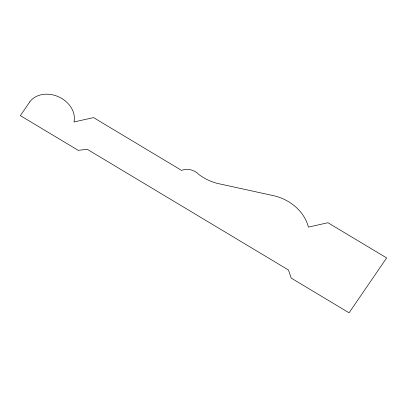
<?xml version="1.0" encoding="UTF-8"?>
<svg xmlns="http://www.w3.org/2000/svg" width="407" height="407" viewBox="0 0 407 407"><rect width="100%" height="100%" fill="white"/><g stroke="black" fill="none" stroke-linecap="round" stroke-linejoin="round"><path stroke-width="0.61" d="M29.747 101.913L20.35 115.634L78.22 150.346L87.225 149.293L288.456 269.999L291.193 278.093L349.069 312.805L386.65 257.931L327.95 222.726L308.379 227.111A40.558 32.56 24.6 0 0 273.163 195.604L220.742 184.127A42.018 33.735 24.6 0 1 198.977 174.583A13.853 11.121 24.6 0 0 181.588 170.411L93.539 117.598L73.967 121.988A24.603 19.75 24.6 0 0 58.679 96.846A24.603 19.75 24.6 0 0 29.747 101.913"/></g></svg>
